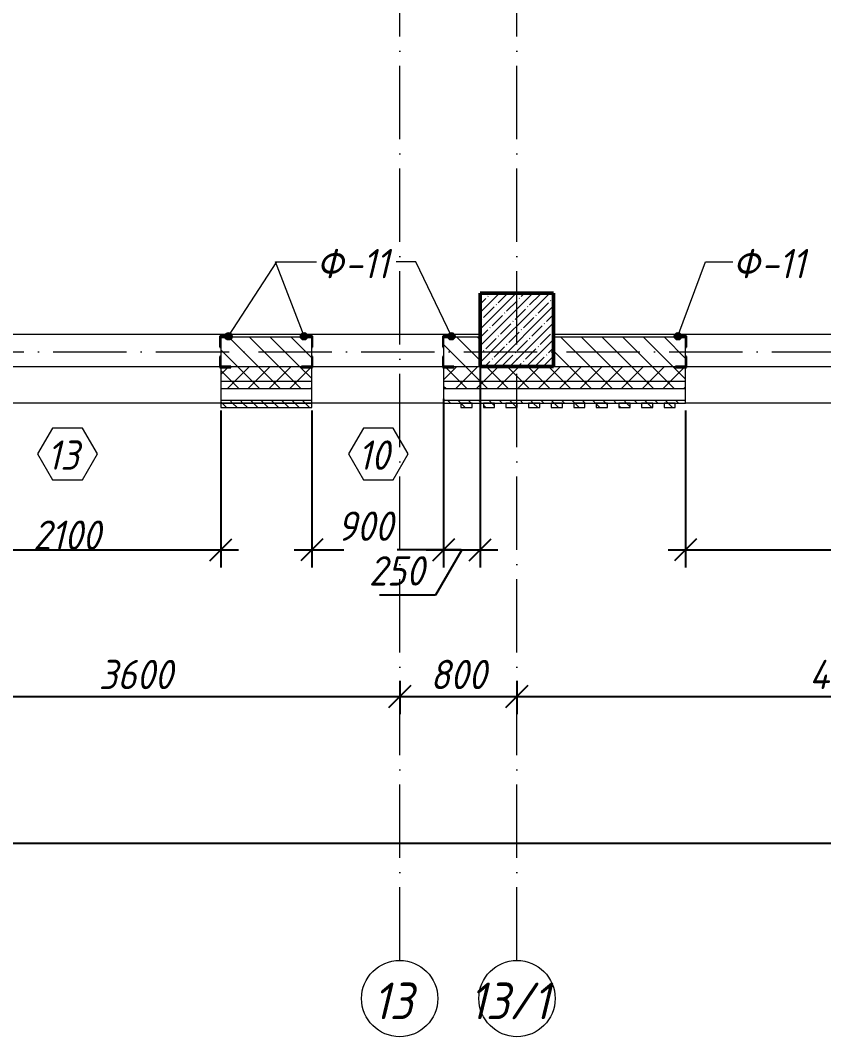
# Model space of a CAD drawing. Header units: millimetres. Extents: x -269418 to 201924, y -5890 to 98643.
# Drawn here: x 39773 to 45251, y -4670 to 2261 of the extents above; entities that cross this region are included whole.
import ezdxf

# ---------------------------------------------------------------- set-up
doc = ezdxf.new("R2010")
doc.units = ezdxf.units.MM
doc.linetypes.add('50_200_ШТРИХ_1Т_ш5_п1_п1_', pattern=[700, 500, -100, 0, -100])
for name, color, linetype, lineweight in [('A-ANNO-DIMS', 7, 'Continuous', 9), ('A-DETL', 7, 'Continuous', 9), ('A-GENM-1', 7, 'Continuous', 25), ('A-GENM-IDEN', 7, 'Continuous', 9), ('A-GLAZ-IDEN', 7, 'Continuous', 9), ('A-WALL', 7, 'Continuous', 5), ('A-WALL-1', 7, 'Continuous', 9), ('A-WALL-FNSH-1', 7, 'Continuous', 9), ('A-WALL-FNSH-5', 7, 'Continuous', 5), ('A-WALL-PATT-2', 7, 'Continuous', 5), ('I-WALL', 7, 'Continuous', 5), ('S-COLS', 7, 'Continuous', 9), ('S-COLS-1', 7, 'Continuous', 5), ('S-COLS-2', 7, 'Continuous', 50), ('Оси', 7, 'Continuous', 9), ('Оси-1', 7, '50_200_ШТРИХ_1Т_ш5_п1_п1_', 9)]:
    doc.layers.add(name, color=color, linetype=linetype, lineweight=lineweight)
doc.layers.add('A-WALL-2', color=7, linetype='Continuous', lineweight=13, true_color=0xce0000)
doc.layers.add('A-WALL-PATT-1', color=7, linetype='Continuous', lineweight=5, true_color=0xce0000)
doc.styles.add('ISOCPEUR_I', font='isocpeui.ttf', dxfattribs={"width": 0.9, "height": 250})
doc.styles.add('ISOCPEUR_I_2', font='isocpeui.ttf', dxfattribs={"width": 0.9, "height": 200})
doc.dimstyles.new('ISO-2_0_0_9К_СРЕДНИЙ', dxfattribs={"dimscale": 304.8, "dimtxt": 199.196235, "dimasz": 0.492126, "dimexe": 0.393701, "dimexo": 0, "dimgap": 0, "dimtad": 1, "dimdec": 0, "dimzin": 0, "dimdsep": 46, "dimtxsty": 'ISOCPEUR_I_2', "dimblk1": 'OBLIQUE', "dimblk2": 'OBLIQUE', "dimsah": 1, "dimcen": 0.09, "dimdle": 0.393701, "dimazin": 0, "dimtfac": 1, "dimtdec": 4, "dimtix": 1, "dimtmove": 2, "dimatfit": 3, "dimfxl": 1, "dimtvp": 1, "dimtolj": 1, "dimtzin": 0, "dimarcsym": 2})
doc.dimstyles.new('ISO-2_0_0_9К_СРЕДНИЙ_1', dxfattribs={"dimscale": 304.8, "dimtxt": 199.196235, "dimasz": 0.492126, "dimexe": 0.393701, "dimexo": 0, "dimgap": 0, "dimtad": 1, "dimdec": 0, "dimzin": 0, "dimdsep": 46, "dimtxsty": 'ISOCPEUR_I_2', "dimblk1": 'OBLIQUE', "dimblk2": 'OBLIQUE', "dimsah": 1, "dimcen": 0.09, "dimdle": 0.393701, "dimazin": 0, "dimtfac": 1, "dimtdec": 4, "dimtix": 1, "dimtmove": 1, "dimatfit": 3, "dimfxl": 1, "dimtvp": 1, "dimtolj": 1, "dimtzin": 0, "dimarcsym": 2})
doc.dimstyles.new('ISO-2_0_0_9К_СРЕДНИЙ_2', dxfattribs={"dimscale": 304.8, "dimtxt": 199.196235, "dimasz": 0.492126, "dimexe": 0.393701, "dimexo": 0, "dimgap": 0, "dimtad": 1, "dimdec": 0, "dimzin": 0, "dimdsep": 46, "dimtxsty": 'ISOCPEUR_I_2', "dimblk1": 'OBLIQUE', "dimblk2": 'OBLIQUE', "dimsah": 1, "dimcen": 0.09, "dimdle": 0.393701, "dimazin": 0, "dimtfac": 1, "dimtdec": 4, "dimtix": 1, "dimtmove": 0, "dimatfit": 3, "dimfxl": 1, "dimtvp": 1, "dimtolj": 1, "dimtzin": 0, "dimarcsym": 2})
doc.dimstyles.new('ISO-2_0_0_9К_СРЕДНИЙ_ФОН', dxfattribs={"dimscale": 304.8, "dimtxt": 199.196235, "dimasz": 0.492126, "dimexe": 0.393701, "dimexo": 0, "dimgap": 0.164042, "dimtad": 1, "dimdec": 0, "dimdsep": 46, "dimtxsty": 'ISOCPEUR_I_2', "dimblk1": 'OBLIQUE', "dimblk2": 'OBLIQUE', "dimsah": 1, "dimcen": 0.09, "dimdle": 0.393701, "dimazin": 0, "dimtfac": 1, "dimtdec": 4, "dimtix": 1, "dimtmove": 0, "dimatfit": 3, "dimfxl": 1, "dimtvp": 1, "dimtfill": 1, "dimtolj": 1, "dimtzin": 0, "dimarcsym": 2})
doc.dimstyles.new('ISO-2_0_0_9К_СРЕДНИЙ_ФОН_2', dxfattribs={"dimscale": 304.8, "dimtxt": 199.196235, "dimasz": 0.492126, "dimexe": 0.393701, "dimexo": 0, "dimgap": 0.164042, "dimtad": 1, "dimdec": 0, "dimdsep": 46, "dimtxsty": 'ISOCPEUR_I_2', "dimblk1": 'OBLIQUE', "dimblk2": 'OBLIQUE', "dimsah": 1, "dimcen": 0.09, "dimdle": 0.393701, "dimazin": 0, "dimtfac": 1, "dimtdec": 4, "dimtix": 1, "dimtmove": 2, "dimatfit": 3, "dimfxl": 1, "dimtvp": 1, "dimtfill": 1, "dimtolj": 1, "dimtzin": 0, "dimarcsym": 2})
pattern_1 = [(45, (0, 0), (-70.71068, 70.71068), []), (135, (0, 0), (-70.71068, -70.71068), [])]
pattern_2 = [(135, (0, 0), (-35.35534, -35.35534), [])]
pattern_3 = [(135, (0, 0), (-70.71068, -70.71068), [])]

# ---------------------------------------------------------------- blocks, each defined once
blk = doc.blocks.new('Колонна_Несущая_Прямоугольное сечение - Вн_ЖБ_500х500-V75-АР1_1_Кладочный план 3 этажа')
at = {"layer": 'S-COLS-1'}
h = blk.add_hatch(dxfattribs=at)
h.set_pattern_fill('FP_60', color=256, style=0, pattern_type=2)
h.set_pattern_definition([(45, (-43160, -150), (-57.02463, 57.02463), []), (45, (-43102.975, -150), (-57.02463, 57.02463), [100.806, -20.161, 3.353, -16.808])])
h.paths.add_polyline_path([(-250, -250), (250, -250), (250, 250), (-250, 250)], flags=0)
at = {"layer": 'S-COLS-2'}
for p, q in [((250, 250), (-250, 250)), ((-250, 250), (-250, -250)), ((250, -250), (250, 250)), ((-250, -250), (250, -250))]:
    blk.add_line(p, q, dxfattribs=at)
blk = doc.blocks.new('Фахверк_СКБ_Уголок - Ф-11_200х2500 h-28441216-АР1_1_Кладочный план 3 этажа')
at = {"layer": 'A-GENM-1'}
for p, q in [((200, 156), (125, 156)), ((125, 156), (125, 81)), ((131, 81), (131, 150)), ((131, 150), (200, 150)), ((200, 150), (200, 156)), ((125, 81), (131, 81)), ((131, 19), (125, 19)), ((125, 19), (125, -56)), ((131, -50), (131, 19)), ((125, -56), (200, -56)), ((200, -50), (131, -50)), ((200, -56), (200, -50))]:
    blk.add_line(p, q, dxfattribs=at)
blk = doc.blocks.new('Ось сетки - Круг_Ø6_00__ISO-2_5_0_9K_ кружки поменьше-23056867-АР1_1_Кладочный план 3 этажа')
at = {"layer": 'Оси'}
blk.add_circle((0, 0), 2.6, dxfattribs=at)
blk = doc.blocks.new('_Oblique')
at = {"color": 0, "linetype": 'ByBlock', "lineweight": -2}
blk.add_line((-0.5, -0.5), (0.5, 0.5), dxfattribs=at)
blk = doc.blocks.new('DIMBLOCK13-АР1_1_Кладочный план 3 этажа')
at = {"layer": 'A-ANNO-DIMS', "color": 0, "lineweight": -2, "transparency": 16777216}
for p, q in [((38760, -2244.1), (38760, -2470.2)), ((42360, -2244.1), (42360, -2470.2)), ((38640, -2350.2), (42480, -2350.2))]:
    blk.add_line(p, q, dxfattribs=at)
at = {"layer": 'Defpoints', "color": 0, "transparency": 16777216}
for p in [(38760, -2244.1), (42360, -2244.1), (42360, -2350.2)]:
    blk.add_point(p, dxfattribs=at)
at = {"layer": 'A-ANNO-DIMS', "color": 0, "lineweight": -2, "transparency": 16777216, "xscale": 150, "yscale": 150, "zscale": 150, "rotation": 180}
blk.add_blockref('_Oblique', (38760, -2350.2), dxfattribs=at)
at = {"layer": 'A-ANNO-DIMS', "color": 0, "lineweight": -2, "transparency": 16777216, "xscale": 150, "yscale": 150, "zscale": 150}
blk.add_blockref('_Oblique', (42360, -2350.2), dxfattribs=at)
at = {"layer": 'A-ANNO-DIMS', "color": 0, "transparency": 16777216, "insert": (40560, -2200.2), "char_height": 200, "width": 606.782, "attachment_point": 5, "style": 'ISOCPEUR_I_2', "bg_fill": 3, "box_fill_scale": 1.1, "bg_fill_color": 256, "bg_fill_true_color": 13158600, "bg_fill_transparency": 0}
blk.add_mtext('\\A1;3600', dxfattribs=at)
blk = doc.blocks.new('DIMBLOCK14-АР1_1_Кладочный план 3 этажа')
at = {"layer": 'A-ANNO-DIMS', "color": 0, "lineweight": -2, "transparency": 16777216}
for p, q in [((42360, -2244.1), (42360, -2470.2)), ((43160, -2244.1), (43160, -2470.2)), ((42240, -2350.2), (43280, -2350.2))]:
    blk.add_line(p, q, dxfattribs=at)
at = {"layer": 'Defpoints', "color": 0, "transparency": 16777216}
for p in [(42360, -2244.1), (43160, -2244.1), (43160, -2350.2)]:
    blk.add_point(p, dxfattribs=at)
at = {"layer": 'A-ANNO-DIMS', "color": 0, "lineweight": -2, "transparency": 16777216, "xscale": 150, "yscale": 150, "zscale": 150, "rotation": 180}
blk.add_blockref('_Oblique', (42360, -2350.2), dxfattribs=at)
at = {"layer": 'A-ANNO-DIMS', "color": 0, "lineweight": -2, "transparency": 16777216, "xscale": 150, "yscale": 150, "zscale": 150}
blk.add_blockref('_Oblique', (43160, -2350.2), dxfattribs=at)
at = {"layer": 'A-ANNO-DIMS', "color": 0, "transparency": 16777216, "insert": (42760, -2200.2), "char_height": 200, "width": 455.087, "attachment_point": 5, "style": 'ISOCPEUR_I_2', "bg_fill": 3, "box_fill_scale": 1.1, "bg_fill_color": 256, "bg_fill_true_color": 13158600, "bg_fill_transparency": 0}
blk.add_mtext('\\A1;800', dxfattribs=at)
blk = doc.blocks.new('DIMBLOCK15-АР1_1_Кладочный план 3 этажа')
at = {"layer": 'A-ANNO-DIMS', "color": 0, "lineweight": -2, "transparency": 16777216}
for p, q in [((43160, -2244.1), (43160, -2470.2)), ((47660, -2244.1), (47660, -2470.2)), ((43040, -2350.2), (47780, -2350.2))]:
    blk.add_line(p, q, dxfattribs=at)
at = {"layer": 'Defpoints', "color": 0, "transparency": 16777216}
for p in [(43160, -2244.1), (47660, -2244.1), (47660, -2350.2)]:
    blk.add_point(p, dxfattribs=at)
at = {"layer": 'A-ANNO-DIMS', "color": 0, "lineweight": -2, "transparency": 16777216, "xscale": 150, "yscale": 150, "zscale": 150, "rotation": 180}
blk.add_blockref('_Oblique', (43160, -2350.2), dxfattribs=at)
at = {"layer": 'A-ANNO-DIMS', "color": 0, "lineweight": -2, "transparency": 16777216, "xscale": 150, "yscale": 150, "zscale": 150}
blk.add_blockref('_Oblique', (47660, -2350.2), dxfattribs=at)
at = {"layer": 'A-ANNO-DIMS', "color": 0, "transparency": 16777216, "insert": (45410, -2200.2), "char_height": 200, "width": 625.17, "attachment_point": 5, "style": 'ISOCPEUR_I_2', "bg_fill": 3, "box_fill_scale": 1.1, "bg_fill_color": 256, "bg_fill_true_color": 13158600, "bg_fill_transparency": 0}
blk.add_mtext('\\A1;4500', dxfattribs=at)
blk = doc.blocks.new('DIMBLOCK42-АР1_1_Кладочный план 3 этажа')
at = {"layer": 'A-ANNO-DIMS', "color": 0, "lineweight": -2, "transparency": 16777216}
for p, q in [((110, -3243.8), (110, -3469.8)), ((125010, -3243.8), (125010, -3469.8)), ((-10, -3349.8), (60857.6, -3349.8)), ((125130, -3349.8), (61679.4, -3349.8))]:
    blk.add_line(p, q, dxfattribs=at)
at = {"layer": 'Defpoints', "color": 0, "transparency": 16777216}
for p in [(110, -3243.8), (125010, -3243.8), (125010, -3349.8)]:
    blk.add_point(p, dxfattribs=at)
at = {"layer": 'A-ANNO-DIMS', "color": 0, "lineweight": -2, "transparency": 16777216, "xscale": 150, "yscale": 150, "zscale": 150, "rotation": 180}
blk.add_blockref('_Oblique', (110, -3349.8), dxfattribs=at)
at = {"layer": 'A-ANNO-DIMS', "color": 0, "lineweight": -2, "transparency": 16777216, "xscale": 150, "yscale": 150, "zscale": 150}
blk.add_blockref('_Oblique', (125010, -3349.8), dxfattribs=at)
at = {"layer": 'A-ANNO-DIMS', "color": 0, "transparency": 16777216, "insert": (60827.2, -3038.5), "char_height": 200, "width": 882.593, "attachment_point": 1, "line_spacing_factor": 1.149209, "style": 'ISOCPEUR_I_2', "bg_fill": 3, "box_fill_scale": 1.1, "bg_fill_color": 256, "bg_fill_true_color": 13158600, "bg_fill_transparency": 0}
blk.add_mtext('\\A1;124900', dxfattribs=at)
blk = doc.blocks.new('AAR_СКБ_Марка_Окна_Перемычка и проем - Марка проема-25443838-АР1_1_Кладочный план 3 этажа')
at = {"layer": 'A-GLAZ-IDEN'}
for p, q in [((-0.968, -0.984), (-1.986, -2.747)), ((1.067, -0.984), (-0.968, -0.984)), ((2.085, -2.747), (1.067, -0.984)), ((-1.986, -2.747), (-0.968, -4.509)), ((1.067, -4.509), (2.085, -2.747)), ((-0.968, -4.509), (1.067, -4.509))]:
    blk.add_line(p, q, dxfattribs=at)
blk = doc.blocks.new('DIMBLOCK388-АР1_1_Кладочный план 3 этажа')
at = {"layer": 'A-ANNO-DIMS', "color": 0, "lineweight": -2, "transparency": 16777216}
for p, q in [((39040, -400), (39040, -1470)), ((41140, -400), (41140, -1470)), ((38920, -1350), (41260, -1350))]:
    blk.add_line(p, q, dxfattribs=at)
at = {"layer": 'Defpoints', "color": 0, "transparency": 16777216}
for p in [(39040, -400), (41140, -400), (41140, -1350)]:
    blk.add_point(p, dxfattribs=at)
at = {"layer": 'A-ANNO-DIMS', "color": 0, "lineweight": -2, "transparency": 16777216, "xscale": 150, "yscale": 150, "zscale": 150, "rotation": 180}
blk.add_blockref('_Oblique', (39040, -1350), dxfattribs=at)
at = {"layer": 'A-ANNO-DIMS', "color": 0, "lineweight": -2, "transparency": 16777216, "xscale": 150, "yscale": 150, "zscale": 150}
blk.add_blockref('_Oblique', (41140, -1350), dxfattribs=at)
at = {"layer": 'A-ANNO-DIMS', "color": 0, "transparency": 16777216, "insert": (40090, -1250), "char_height": 200, "width": 560.814, "attachment_point": 5, "style": 'ISOCPEUR_I_2'}
blk.add_mtext('\\A1;2100', dxfattribs=at)
blk = doc.blocks.new('DIMBLOCK389-АР1_1_Кладочный план 3 этажа')
at = {"layer": 'A-ANNO-DIMS', "color": 0, "lineweight": -2, "transparency": 16777216}
for p, q in [((42660, -320.9), (42660, -1470)), ((41760, -400), (41760, -1470)), ((41640, -1350), (41980.3, -1350)), ((42780, -1350), (42344, -1350))]:
    blk.add_line(p, q, dxfattribs=at)
at = {"layer": 'Defpoints', "color": 0, "transparency": 16777216}
for p in [(42660, -320.9), (41760, -400), (42660, -1350)]:
    blk.add_point(p, dxfattribs=at)
at = {"layer": 'A-ANNO-DIMS', "color": 0, "lineweight": -2, "transparency": 16777216, "xscale": 150, "yscale": 150, "zscale": 150, "rotation": 180}
blk.add_blockref('_Oblique', (41760, -1350), dxfattribs=at)
at = {"layer": 'A-ANNO-DIMS', "color": 0, "lineweight": -2, "transparency": 16777216, "xscale": 150, "yscale": 150, "zscale": 150}
blk.add_blockref('_Oblique', (42660, -1350), dxfattribs=at)
at = {"layer": 'A-ANNO-DIMS', "color": 0, "transparency": 16777216, "insert": (41934.6, -1088.7), "char_height": 200, "width": 455.087, "attachment_point": 1, "line_spacing_factor": 1.149209, "style": 'ISOCPEUR_I_2'}
blk.add_mtext('\\A1;900', dxfattribs=at)
blk = doc.blocks.new('DIMBLOCK390-АР1_1_Кладочный план 3 этажа')
at = {"layer": 'A-ANNO-DIMS', "color": 0, "lineweight": -2, "transparency": 16777216}
for p, q in [((42910, -100), (42910, -1470)), ((42660, -320.9), (42660, -1470)), ((42540, -1350), (43030, -1350)), ((42785, -1350), (42605.1, -1660.2)), ((42605.1, -1660.2), (42222.7, -1660.2))]:
    blk.add_line(p, q, dxfattribs=at)
at = {"layer": 'Defpoints', "color": 0, "transparency": 16777216}
for p in [(42910, -100), (42660, -320.9), (42910, -1350)]:
    blk.add_point(p, dxfattribs=at)
at = {"layer": 'A-ANNO-DIMS', "color": 0, "lineweight": -2, "transparency": 16777216, "xscale": 150, "yscale": 150, "zscale": 150, "rotation": 180}
blk.add_blockref('_Oblique', (42660, -1350), dxfattribs=at)
at = {"layer": 'A-ANNO-DIMS', "color": 0, "lineweight": -2, "transparency": 16777216, "xscale": 150, "yscale": 150, "zscale": 150}
blk.add_blockref('_Oblique', (42910, -1350), dxfattribs=at)
at = {"layer": 'A-ANNO-DIMS', "color": 0, "transparency": 16777216, "insert": (42150, -1393.5), "char_height": 200, "width": 455.087, "attachment_point": 1, "line_spacing_factor": 1.149209, "style": 'ISOCPEUR_I_2'}
blk.add_mtext('\\A1;250', dxfattribs=at)
blk = doc.blocks.new('DIMBLOCK391-АР1_1_Кладочный план 3 этажа')
at = {"layer": 'A-ANNO-DIMS', "color": 0, "lineweight": -2, "transparency": 16777216}
for p, q in [((44310, -400), (44310, -1470)), ((47410, -403), (47410, -1470)), ((44190, -1350), (47530, -1350))]:
    blk.add_line(p, q, dxfattribs=at)
at = {"layer": 'Defpoints', "color": 0, "transparency": 16777216}
for p in [(44310, -400), (47410, -403), (47410, -1350)]:
    blk.add_point(p, dxfattribs=at)
at = {"layer": 'A-ANNO-DIMS', "color": 0, "lineweight": -2, "transparency": 16777216, "xscale": 150, "yscale": 150, "zscale": 150, "rotation": 180}
blk.add_blockref('_Oblique', (44310, -1350), dxfattribs=at)
at = {"layer": 'A-ANNO-DIMS', "color": 0, "lineweight": -2, "transparency": 16777216, "xscale": 150, "yscale": 150, "zscale": 150}
blk.add_blockref('_Oblique', (47410, -1350), dxfattribs=at)
at = {"layer": 'A-ANNO-DIMS', "color": 0, "transparency": 16777216, "insert": (45860, -1250), "char_height": 200, "width": 560.814, "attachment_point": 5, "style": 'ISOCPEUR_I_2'}
blk.add_mtext('\\A1;3100', dxfattribs=at)

msp = doc.modelspace()

# ---------------------------------------------------------------- hatches: boundary and pattern name
at = {"layer": 'A-GENM-IDEN'}
h = msp.add_hatch(color=256, dxfattribs=at)
edge = h.paths.add_edge_path(flags=0)
edge.add_arc((41192.3, 106), 25, 0, 360)
h = msp.add_hatch(color=256, dxfattribs=at)
edge = h.paths.add_edge_path(flags=0)
edge.add_arc((41707.7, 106), 25, 0, 360)
h = msp.add_hatch(color=256, dxfattribs=at)
edge = h.paths.add_edge_path(flags=0)
edge.add_arc((42712.3, 106), 25, 0, 360)
h = msp.add_hatch(color=256, dxfattribs=at)
edge = h.paths.add_edge_path(flags=0)
edge.add_arc((44257.7, 106), 25, 0, 360)
at = {"layer": 'A-WALL-PATT-1'}
h = msp.add_hatch(dxfattribs=at)
h.set_pattern_fill('FP_1', color=256, style=0, pattern_type=2)
h.set_pattern_definition(pattern_3)
h.paths.add_polyline_path([(42729, -100), (42910, -100), (42910, 100), (42660, 100), (42660, -100)], flags=0)
h.paths.add_polyline_path([(41209, -100), (41760, -100), (41760, 100), (41140, 100), (41140, -100)], flags=0)
h = msp.add_hatch(dxfattribs=at)
h.set_pattern_fill('FP_1', color=256, style=0, pattern_type=2)
h.set_pattern_definition(pattern_3)
h.paths.add_polyline_path([(43615.8, -100), (44310, -100), (44310, 100), (43410, 100), (43410, -100)], flags=0)
at = {"layer": 'A-WALL-PATT-2'}
h = msp.add_hatch(dxfattribs=at)
h.set_pattern_fill('FP_2', color=256, style=0, pattern_type=2)
h.set_pattern_definition(pattern_1)
h.paths.add_polyline_path([(56607.1, -200), (56607.1, -100), (56410, -100), (56410, -200)], flags=0)
h.paths.add_polyline_path([(24899, -200), (26409.7, -200), (26409.2, -106), (26340.7, -106), (26340.7, -100), (24899, -100), (24899, -106), (24830, -106), (24830, -200)], flags=0)
h.paths.add_polyline_path([(44310, -200), (44309.5, -106), (44241, -106), (44241, -100), (42729, -100), (42729, -106), (42660, -106), (42660, -200), (44301.3, -200)], flags=0)
h.paths.add_polyline_path([(6830, -200), (8259.7, -200), (8259.7, -100), (6899, -100), (6899, -106), (6830, -106)], flags=0)
h = msp.add_hatch(dxfattribs=at)
h.set_pattern_fill('FP_3', color=256, style=0, pattern_type=2)
h.set_pattern_definition(pattern_2)
h.paths.add_polyline_path([(56627.1, -350), (56627.1, -100), (56607.1, -100), (56607.1, -330), (56410, -330), (56410, -350)], flags=0)
h.paths.add_polyline_path([(26409.7, -350), (26409.7, -330), (24830, -330), (24830, -350), (26015.7, -350)], flags=0)
h.paths.add_polyline_path([(43615.8, -350), (44310, -350), (44310, -330), (42660, -330), (42660, -350)], flags=0)
h.paths.add_polyline_path([(8259.7, -350), (8259.7, -330), (6830, -330), (6830, -350), (7061.8, -350)], flags=0)
h = msp.add_hatch(dxfattribs=at)
h.set_pattern_fill('FP_2', color=256, style=0, pattern_type=2)
h.set_pattern_definition(pattern_1)
h.paths.add_polyline_path([(50941, -200), (51010, -200), (51009.5, -106), (50941, -106), (50941, -100), (50329, -100), (50329, -106), (50260, -106), (50260, -200), (50385, -200)], flags=0)
h.paths.add_polyline_path([(55510, -200), (55509.5, -106), (55441, -106), (55441, -100), (54829, -100), (54829, -106), (54760, -106), (54760, -200), (54829, -200)], flags=0)
h.paths.add_polyline_path([(41140, -200), (41760, -200), (41760, -106), (41691, -106), (41691, -100), (41209, -100), (41209, -106), (41140, -106)], flags=0)
h.paths.add_polyline_path([(36039, -200), (37090, -200), (37090, -106), (37021, -106), (37021, -100), (36039, -100), (36039, -106), (35970, -106), (35970, -200)], flags=0)
h.paths.add_polyline_path([(22661, -200), (22729.7, -200), (22729.7, -106), (22661, -106), (22661, -100), (21679, -100), (21679, -106), (21610, -106), (21610, -200), (22510, -200)], flags=0)
h.paths.add_polyline_path([(32110, -200), (32110, -106), (32041, -106), (32041, -100), (31179, -100), (31179, -106), (31110, -106), (31110, -200), (31431.1, -200)], flags=0)
h.paths.add_polyline_path([(17260, -200), (17260, -100), (16579, -100), (16579, -106), (16510, -106), (16510, -200), (16579, -200)], flags=0)
h.paths.add_polyline_path([(12477.2, -200), (12760, -200), (12760, -100), (12079, -100), (12079, -106), (12010, -106), (12010, -200), (12160, -200)], flags=0)
h = msp.add_hatch(dxfattribs=at)
h.set_pattern_fill('FP_2', color=256, style=0, pattern_type=2)
h.set_pattern_definition(pattern_1)
h.paths.add_polyline_path([(56410, -250), (56607.1, -250), (56607.1, -200), (56410, -200)], flags=0)
h.paths.add_polyline_path([(24830, -250), (26409.7, -250), (26409.7, -200), (24830, -200)], flags=0)
h.paths.add_polyline_path([(43615.8, -250), (44310, -250), (44310, -200), (42660, -200), (42660, -250)], flags=0)
h.paths.add_polyline_path([(6830, -250), (8259.7, -250), (8259.7, -200), (6830, -200)], flags=0)
h = msp.add_hatch(dxfattribs=at)
h.set_pattern_fill('FP_2', color=256, style=0, pattern_type=2)
h.set_pattern_definition(pattern_1)
h.paths.add_polyline_path([(55510, -250), (55510, -200), (54760, -200), (54760, -250)], flags=0)
h.paths.add_polyline_path([(36846.5, -250), (37090, -250), (37090, -200), (35970, -200), (35970, -250)], flags=0)
h.paths.add_polyline_path([(41760, -250), (41760, -200), (41140, -200), (41140, -250)], flags=0)
h.paths.add_polyline_path([(51010, -250), (51010, -200), (50260, -200), (50260, -250), (50385, -250)], flags=0)
h.paths.add_polyline_path([(31110, -250), (32110, -250), (32110, -200), (31110, -200)], flags=0)
h.paths.add_polyline_path([(21610, -250), (22729.7, -250), (22729.7, -200), (21610, -200)], flags=0)
h.paths.add_polyline_path([(17260, -250), (17260, -200), (16510, -200), (16510, -250), (16538.8, -250)], flags=0)
h.paths.add_polyline_path([(12010, -250), (12760, -250), (12760, -200), (12010, -200)], flags=0)
h = msp.add_hatch(dxfattribs=at)
h.set_pattern_fill('FP_3', color=256, style=0, pattern_type=2)
h.set_pattern_definition(pattern_2)
h.paths.add_polyline_path([(54760, -350), (55510, -350), (55510, -330), (54760, -330)], flags=0)
h.paths.add_polyline_path([(51010, -350), (51010, -330), (50260, -330), (50260, -350), (50385, -350)], flags=0)
h.paths.add_polyline_path([(31110, -350), (32110, -350), (32110, -330), (31110, -330)], flags=0)
h.paths.add_polyline_path([(35970, -350), (37090, -350), (37090, -330), (35970, -330)], flags=0)
h.paths.add_polyline_path([(41140, -350), (41760, -350), (41760, -330), (41140, -330)], flags=0)
h.paths.add_polyline_path([(21954.2, -350), (22729.7, -350), (22729.7, -330), (21610, -330), (21610, -350)], flags=0)
h.paths.add_polyline_path([(16510, -350), (17260, -350), (17260, -330), (16510, -330)], flags=0)
h.paths.add_polyline_path([(12477.2, -350), (12760, -350), (12760, -330), (12010, -330), (12010, -350)], flags=0)
h = msp.add_hatch(dxfattribs=at)
h.set_pattern_fill('FP_3', color=256, style=0, pattern_type=2)
h.set_pattern_definition(pattern_2)
h.paths.add_polyline_path([(41760, -380), (41760, -350), (41140, -350), (41140, -380)], flags=0)
h = msp.add_hatch(dxfattribs=at)
h.set_pattern_fill('FP_3', color=256, style=0, pattern_type=2)
h.set_pattern_definition(pattern_2)
h.paths.add_polyline_path([(44162.7, -380), (44239.7, -380), (44239.7, -350), (44162.7, -350)], flags=0)
h.paths.add_polyline_path([(43007.7, -380), (43007.7, -350), (42930.7, -350), (42930.7, -380)], flags=0)
h.paths.add_polyline_path([(42853.7, -380), (42853.7, -350), (42776.7, -350), (42776.7, -380)], flags=0)
h.paths.add_polyline_path([(44085.7, -380), (44085.7, -350), (44008.7, -350), (44008.7, -380)], flags=0)
h.paths.add_polyline_path([(43161.7, -380), (43161.7, -350), (43084.7, -350), (43084.7, -380)], flags=0)
h.paths.add_polyline_path([(43700.7, -380), (43777.7, -380), (43777.7, -350), (43700.7, -350)], flags=0)
h.paths.add_polyline_path([(43546.7, -380), (43623.7, -380), (43623.7, -350), (43546.7, -350)], flags=0)
h.paths.add_polyline_path([(43854.7, -380), (43931.7, -380), (43931.7, -350), (43854.7, -350)], flags=0)
h.paths.add_polyline_path([(43315.7, -380), (43315.7, -350), (43238.7, -350), (43238.7, -380)], flags=0)
h.paths.add_polyline_path([(43469.7, -380), (43469.7, -350), (43392.7, -350), (43392.7, -380)], flags=0)

# ---------------------------------------------------------------- linework, layer by layer
at = {"layer": 'A-DETL'}
for p, q in [((41140, -250), (41760, -250)), ((42660, -250), (44310, -250))]:
    msp.add_line(p, q, dxfattribs=at)
at = {"layer": 'A-GENM-IDEN'}
for p, q in [((41192.3, 106), (41522.2, 614.1)), ((41513.8, 614.1), (41793.8, 614.1)), ((41707.7, 106), (41513.8, 614.1)), ((41522.2, 614.1), (41793.8, 614.1)), ((42470.4, 614.1), (42336, 614.1)), ((42712.3, 106), (42470.4, 614.1)), ((44257.7, 106), (44445, 614.1)), ((44445, 614.1), (44632.3, 614.1))]:
    msp.add_line(p, q, dxfattribs=at)
for centre in [(41192.3, 106), (41707.7, 106), (42712.3, 106), (44257.7, 106)]:
    msp.add_circle(centre, 25, dxfattribs=at)
at = {"layer": 'A-WALL'}
for p, q in [((41140, -200), (41760, -200)), ((42660, -200), (44310, -200)), ((41140, -330), (41760, -330)), ((42660, -330), (44310, -330))]:
    msp.add_line(p, q, dxfattribs=at)
at = {"layer": 'A-WALL-1'}
for p, q in [((39040, -100), (41134, -100)), ((41140, -106), (41140, -330)), ((41760, -330), (41760, -106)), ((41766, -100), (42654, -100)), ((42660, -106), (42660, -330)), ((44310, -330), (44310, -106)), ((44316, -100), (47410, -100)), ((41140, -350), (39040, -350)), ((42660, -350), (41760, -350)), ((47410, -350), (44310, -350))]:
    msp.add_line(p, q, dxfattribs=at)
at = {"layer": 'A-WALL-2'}
for p, q in [((41691, 100), (41209, 100)), ((42910, 100), (42729, 100)), ((44241, 100), (43410, 100)), ((41140, 31), (41140, -31)), ((41760, -31), (41760, 31)), ((42660, 31), (42660, -31)), ((44310, -31), (44310, 31)), ((41209, -100), (41691, -100)), ((42729, -100), (42910, -100)), ((43410, -100), (44241, -100))]:
    msp.add_line(p, q, dxfattribs=at)
at = {"layer": 'A-WALL-FNSH-1'}
for p, q in [((41140, -330), (41140, -350)), ((41760, -350), (41760, -330)), ((42660, -330), (42660, -350)), ((44310, -350), (44310, -330)), ((41140, -350), (41760, -350)), ((41760, -350), (41140, -350)), ((41140, -350), (41140, -380)), ((41140, -380), (41760, -380)), ((41760, -380), (41760, -350)), ((42660, -350), (44310, -350))]:
    msp.add_line(p, q, dxfattribs=at)
at = {"layer": 'A-WALL-FNSH-5'}
for p, q in [((42853.7, -350), (42776.7, -350)), ((42776.7, -350), (42776.7, -380)), ((42776.7, -380), (42853.7, -380)), ((42853.7, -380), (42853.7, -350)), ((43007.7, -350), (42930.7, -350)), ((42930.7, -350), (42930.7, -380)), ((42930.7, -380), (43007.7, -380)), ((43007.7, -380), (43007.7, -350)), ((43161.7, -350), (43084.7, -350)), ((43084.7, -350), (43084.7, -380)), ((43084.7, -380), (43161.7, -380)), ((43161.7, -380), (43161.7, -350)), ((43315.7, -350), (43238.7, -350)), ((43238.7, -350), (43238.7, -380)), ((43238.7, -380), (43315.7, -380)), ((43315.7, -380), (43315.7, -350)), ((43469.7, -350), (43392.7, -350)), ((43392.7, -350), (43392.7, -380)), ((43392.7, -380), (43469.7, -380)), ((43469.7, -380), (43469.7, -350)), ((43623.7, -350), (43546.7, -350)), ((43546.7, -350), (43546.7, -380)), ((43546.7, -380), (43623.7, -380)), ((43623.7, -380), (43623.7, -350)), ((43777.7, -350), (43700.7, -350)), ((43700.7, -350), (43700.7, -380)), ((43700.7, -380), (43777.7, -380)), ((43777.7, -380), (43777.7, -350)), ((43931.7, -350), (43854.7, -350)), ((43854.7, -350), (43854.7, -380)), ((43854.7, -380), (43931.7, -380)), ((43931.7, -380), (43931.7, -350)), ((44085.7, -350), (44008.7, -350)), ((44008.7, -350), (44008.7, -380)), ((44008.7, -380), (44085.7, -380)), ((44085.7, -380), (44085.7, -350)), ((44239.7, -350), (44162.7, -350)), ((44162.7, -350), (44162.7, -380)), ((44162.7, -380), (44239.7, -380)), ((44239.7, -380), (44239.7, -350))]:
    msp.add_line(p, q, dxfattribs=at)
at = {"layer": 'I-WALL'}
for p, q in [((39040, 120), (42910, 120)), ((43410, 120), (47410, 120))]:
    msp.add_line(p, q, dxfattribs=at)
at = {"layer": 'Оси-1'}
for p, q in [((42360, -4150), (42360, 28636.9)), ((43160, -4150), (43160, 28636.9)), ((-6210, 0), (125951.6, 0))]:
    msp.add_line(p, q, dxfattribs=at)

# ---------------------------------------------------------------- block references
at = {"layer": 'A-GENM-1'}
for p in [(41009, -50), (42529, -50)]:
    msp.add_blockref('Фахверк_СКБ_Уголок - Ф-11_200х2500 h-28441216-АР1_1_Кладочный план 3 этажа', p, dxfattribs=at)
at = {"layer": 'A-GENM-1', "rotation": 180}
for p in [(41891, 50), (44441, 50)]:
    msp.add_blockref('Фахверк_СКБ_Уголок - Ф-11_200х2500 h-28441216-АР1_1_Кладочный план 3 этажа', p, dxfattribs=at)
at = {"layer": 'A-GLAZ-IDEN', "xscale": 99.99999999999993, "yscale": 99.99999999999993, "zscale": 99.99999999999993}
for p in [(40090, -421.3), (42210, -421.3)]:
    msp.add_blockref('AAR_СКБ_Марка_Окна_Перемычка и проем - Марка проема-25443838-АР1_1_Кладочный план 3 этажа', p, dxfattribs=at)
at = {"layer": 'S-COLS'}
msp.add_blockref('Колонна_Несущая_Прямоугольное сечение - Вн_ЖБ_500х500-V75-АР1_1_Кладочный план 3 этажа', (43160, 150), dxfattribs=at)
at = {"layer": 'Оси', "xscale": 99.99999999999993, "yscale": 99.99999999999993, "zscale": 99.99999999999993}
for p in [(42360, -4410), (43160, -4410)]:
    msp.add_blockref('Ось сетки - Круг_Ø6_00__ISO-2_5_0_9K_ кружки поменьше-23056867-АР1_1_Кладочный план 3 этажа', p, dxfattribs=at)

# ---------------------------------------------------------------- texts
at = {"layer": 'A-GENM-IDEN', "char_height": 200, "attachment_point": 1, "style": 'ISOCPEUR_I_2'}
for s, insert, width in [('\\fISOCPEUR|b0|i1|c204|p34|;\\W.9;Ф', (41793.8, 701.7), 230.886), ('\\fISOCPEUR|b0|i1|c204|p34|;\\W.9;Ф', (41793.8, 701.7), 230.886), ('\\fISOCPEUR|b0|i1|c204|p34|;\\W.9;Ф', (41793.8, 701.7), 230.886), ('-11', (41984.3, 701.7), 389.62), ('-11', (41984.3, 701.7), 389.62), ('-11', (41984.3, 701.7), 389.62), ('\\fISOCPEUR|b0|i1|c204|p34|;\\W.9;Ф', (44632.3, 701.7), 230.886), ('-11', (44822.8, 701.7), 389.62)]:
    msp.add_mtext(s, dxfattribs=dict(at, insert=insert, width=width))
at = {"layer": 'A-GLAZ-IDEN', "char_height": 200, "width": 274.177, "attachment_point": 1, "style": 'ISOCPEUR_I_2'}
for s, insert in [('13', (39956.1, -604)), ('10', (42076.1, -604))]:
    msp.add_mtext(s, dxfattribs=dict(at, insert=insert))
at = {"layer": 'Оси', "char_height": 250, "attachment_point": 1, "style": 'ISOCPEUR_I'}
for s, insert, width in [('13', (42178.9, -4301.2), 346.329), ('13/1', (42835.8, -4301.2), 692.658)]:
    msp.add_mtext(s, dxfattribs=dict(at, insert=insert, width=width))

# ---------------------------------------------------------------- dimensions: what is measured, and where the dimension line sits
at = {"layer": 'A-ANNO-DIMS'}
for base, p1, p2, dimstyle, override, picture, middle in [((42910, -1350), (42660, -320.9), (42910, -100), 'ISO-2_0_0_9К_СРЕДНИЙ_1', {"dimpost": '<>', "dimfxl": 333.580331}, 'DIMBLOCK390-АР1_1_Кладочный план 3 этажа', (42605.1, -1660.2)), ((42660, -1350), (41760, -400), (42660, -320.9), 'ISO-2_0_0_9К_СРЕДНИЙ', {"dimpost": '<>', "dimfxl": 903.473477}, 'DIMBLOCK389-АР1_1_Кладочный план 3 этажа', (42162.2, -1222))]:
    dim = msp.add_linear_dim(base=base, p1=p1, p2=p2, dimstyle=dimstyle, override=override, dxfattribs=at)
    dim.commit()
    dim.dimension.update_dxf_attribs({"geometry": picture, "text_midpoint": middle, "dimtype": 160})
for base, p1, p2, override, picture, middle in [((41140, -1350), (39040, -400), (41140, -400), {"dimpost": '<>', "dimfxl": 2100}, 'DIMBLOCK388-АР1_1_Кладочный план 3 этажа', (40090, -1250)), ((47410, -1350), (44310, -400), (47410, -403), {"dimpost": '<>', "dimfxl": 3100.001498}, 'DIMBLOCK391-АР1_1_Кладочный план 3 этажа', (45860, -1250))]:
    dim = msp.add_linear_dim(base=base, p1=p1, p2=p2, dimstyle='ISO-2_0_0_9К_СРЕДНИЙ_2', override=override, dxfattribs=at)
    dim.commit()
    dim.dimension.update_dxf_attribs({"geometry": picture, "text_midpoint": middle})

# ---------------------------------------------------------------- next in the draw order: dimensions: what is measured, and where the dimension line sits
dim = msp.add_linear_dim(base=(42360, -2350.2), p1=(38760, -2244.1), p2=(42360, -2244.1), dimstyle='ISO-2_0_0_9К_СРЕДНИЙ_ФОН', override={"dimpost": '<>', "dimfxl": 3600}, dxfattribs=at)
dim.commit()
dim.dimension.update_dxf_attribs({"geometry": 'DIMBLOCK13-АР1_1_Кладочный план 3 этажа', "text_midpoint": (40560, -2200.2)})
dim = msp.add_linear_dim(base=(125010, -3349.8), p1=(110, -3243.8), p2=(125010, -3243.8), dimstyle='ISO-2_0_0_9К_СРЕДНИЙ_ФОН_2', override={"dimpost": '<>', "dimfxl": 124899.999966}, dxfattribs=at)
dim.commit()
dim.dimension.update_dxf_attribs({"geometry": 'DIMBLOCK42-АР1_1_Кладочный план 3 этажа', "text_midpoint": (61268.5, -3171.9), "dimtype": 160})

# ---------------------------------------------------------------- next in the draw order: dimensions: what is measured, and where the dimension line sits
dim = msp.add_linear_dim(base=(43160, -2350.2), p1=(42360, -2244.1), p2=(43160, -2244.1), dimstyle='ISO-2_0_0_9К_СРЕДНИЙ_ФОН', override={"dimpost": '<>', "dimfxl": 800}, dxfattribs=at)
dim.commit()
dim.dimension.update_dxf_attribs({"geometry": 'DIMBLOCK14-АР1_1_Кладочный план 3 этажа', "text_midpoint": (42760, -2200.2)})

# ---------------------------------------------------------------- next in the draw order: dimensions: what is measured, and where the dimension line sits
dim = msp.add_linear_dim(base=(47660, -2350.2), p1=(43160, -2244.1), p2=(47660, -2244.1), dimstyle='ISO-2_0_0_9К_СРЕДНИЙ_ФОН', override={"dimpost": '<>', "dimfxl": 4500}, dxfattribs=at)
dim.commit()
dim.dimension.update_dxf_attribs({"geometry": 'DIMBLOCK15-АР1_1_Кладочный план 3 этажа', "text_midpoint": (45410, -2200.2)})

doc.saveas('drawing.dxf')
